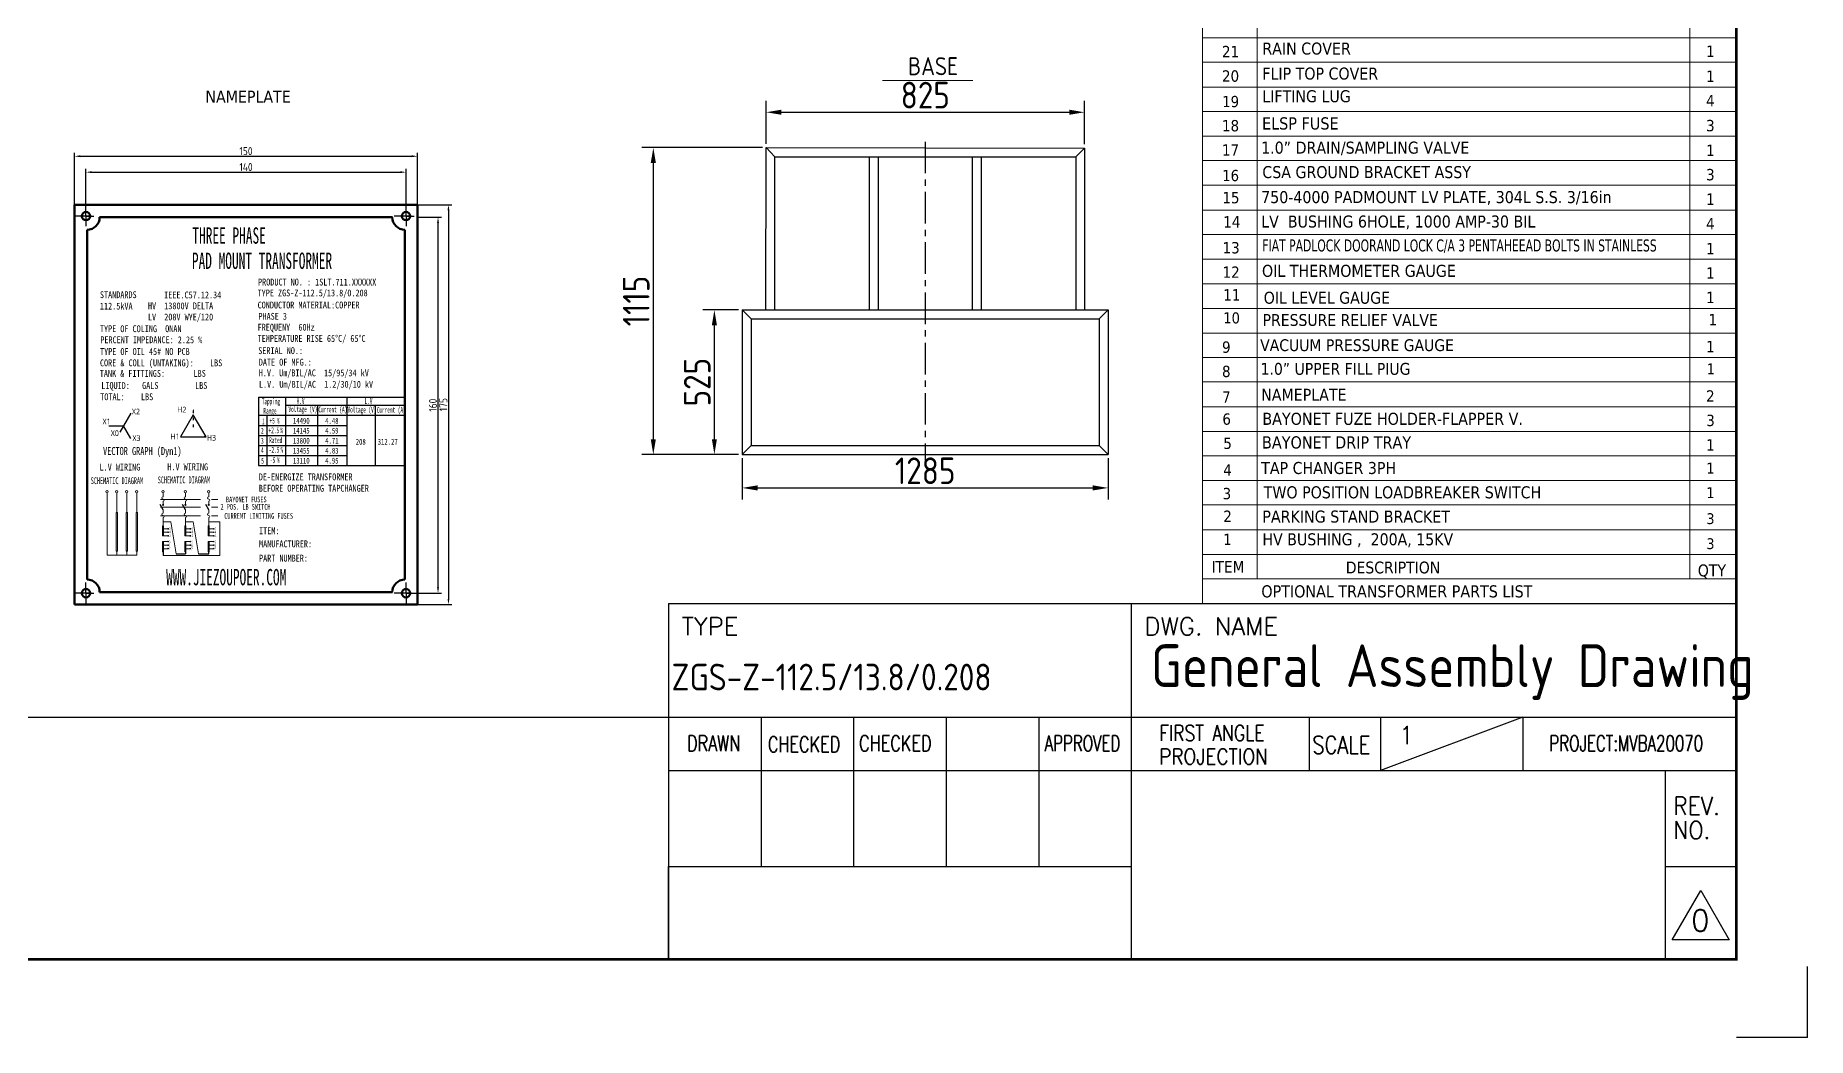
# Model space of a CAD drawing. Header units: millimetres. Extents: x 70841 to 133731, y -170061 to -164340.
# Drawn here: x 74038 to 78690, y -169890 to -167259 of the extents above; entities that cross this region are included whole.
import ezdxf
from ezdxf.enums import TextEntityAlignment as Align

# ---------------------------------------------------------------- set-up
doc = ezdxf.new("R2010")
doc.units = ezdxf.units.MM
doc.header["$LTSCALE"] = 13
for name, pattern in [('2 虚线', [5.75, 4.5, -1.25]), ('ACAD_ISO03W100', [1.18, 0.47, -0.71]), ('ACAD_ISO04W100', [30, 24, -3, 0, -3]), ('CENTER', [50.8, 31.75, -6.35, 6.35, -6.35]), ('CENTERX2', [101.6, 63.5, -12.7, 12.7, -12.7]), ('HIDDEN', [9.525, 6.35, -3.175])]:
    doc.linetypes.add(name, pattern=pattern)
doc.layers.get('0').update_dxf_attribs({"color": 1, "linetype": 'CENTER'})
for name, color, linetype in [('1', 4, 'Continuous'), ('2', 3, 'Continuous'), ('4', 2, 'HIDDEN'), ('HYJ1', 6, 'ACAD_ISO04W100'), ('HYJ3', 4, 'Continuous'), ('粗实线', 4, 'Continuous')]:
    doc.layers.add(name, color=color, linetype=linetype)
for name, color, linetype, lineweight in [('2-0.13', 3, 'Continuous', 13), ('标注、文本', 3, 'Continuous', 25), ('铁心', 3, 'Continuous', 0)]:
    doc.layers.add(name, color=color, linetype=linetype, lineweight=lineweight)
doc.layers.add('paper', color=254, linetype='Continuous', plot=False)
doc.styles.add('11', font='')
doc.styles.add('ROMANS', font='romans.shx', dxfattribs={"bigfont": 'whgtxt.shx'})
doc.styles.get("Standard").update_dxf_attribs({"font": 'gbenor.shx', "bigfont": 'gbcbig.shx'})
doc.styles.add('Tahoma$001', font='tahoma.ttf', dxfattribs={"height": 2.159784})
doc.styles.add('Tahoma_txtstyle_28.05_0_0', font='tahoma.ttf')
doc.styles.add('Tahoma_txtstyle_28.49_0_0', font='tahoma.ttf')
doc.styles.add('Tahoma_txtstyle_28.73_0_0', font='tahoma.ttf')
doc.styles.add('Tahoma_txtstyle_28.76_0_0', font='tahoma.ttf')
doc.styles.add('Tahoma_txtstyle_28.82_0_0', font='tahoma.ttf')
doc.styles.add('Tahoma_txtstyle_28.87_0_0', font='tahoma.ttf')
doc.styles.add('Tahoma_txtstyle_28.88_0_0', font='tahoma.ttf')
doc.styles.add('Tahoma_txtstyle_30.00_0_0', font='tahoma.ttf')
doc.styles.add('Tahoma_txtstyle_30.40_0_0', font='tahoma.ttf')
doc.styles.add('Tahoma_txtstyle_30.54_0_0', font='tahoma.ttf')
doc.styles.add('宋体', font='', dxfattribs={"width": 0.6})
doc.styles.get('11').set_extended_font_data('FangSong_GB2312')
doc.styles.get('宋体').set_extended_font_data('Microsoft YaHei')
doc.dimstyles.new('1$0', dxfattribs={"dimtxt": 3.5, "dimasz": 2.5, "dimexe": 1.5, "dimexo": 0, "dimgap": 0.5, "dimtad": 1, "dimtoh": 1, "dimdec": 1, "dimtxsty": 'Standard', "dimcen": 2.5, "dimclrd": 3, "dimclre": 3, "dimclrt": 3, "dimadec": 1, "dimazin": 0, "dimtfac": 1, "dimtdec": 1, "dimtmove": 0, "dimatfit": 2, "dimfxl": 1.5, "dimarcsym": 0})
doc.dimstyles.new('1-15', dxfattribs={"dimscale": 20, "dimtxt": 3.5, "dimasz": 2, "dimexe": 1.5, "dimexo": 0.5, "dimgap": 0.5, "dimtad": 1, "dimtoh": 1, "dimdec": 1, "dimdsep": 46, "dimtxsty": 'Standard', "dimcen": 2.5, "dimclrd": 3, "dimclre": 3, "dimclrt": 3, "dimadec": 0, "dimazin": 2, "dimtfac": 1, "dimtdec": 1, "dimtmove": 0, "dimatfit": 2, "dimfxl": 1, "dimarcsym": 0})

# ---------------------------------------------------------------- blocks, each defined once
blk = doc.blocks.new('*D1707')
at = {"layer": 'Defpoints', "color": 0, "transparency": 16777216}
for p in [(76791.9, -167460.6), (75956.4, -167553.5), (76791.9, -167554.6)]:
    blk.add_point(p, dxfattribs=at)
at = {"layer": '标注、文本', "color": 3, "lineweight": -2, "transparency": 16777216}
for p, q in [((75956.4, -167543.5), (75956.4, -167430.6)), ((75996.4, -167460.6), (76751.9, -167460.6)), ((76791.9, -167544.6), (76791.9, -167430.6))]:
    blk.add_line(p, q, dxfattribs=at)
at = {"layer": '标注、文本', "color": 3, "transparency": 16777216}
for points in [[(75996.4, -167453.9), (75996.4, -167467.2), (75956.4, -167460.6)], [(76751.9, -167453.9), (76751.9, -167467.2), (76791.9, -167460.6)]]:
    blk.add_solid(points, dxfattribs=at)
at = {"layer": '标注、文本', "color": 3, "transparency": 16777216, "insert": (76374.1, -167415.6), "char_height": 70, "attachment_point": 5}
blk.add_mtext('825', dxfattribs=at)
blk = doc.blocks.new('*D1708')
at = {"layer": 'Defpoints', "color": 0, "transparency": 16777216}
for p in [(75956.4, -167553.5), (75660.2, -168358.9), (75893.8, -168358.9)]:
    blk.add_point(p, dxfattribs=at)
at = {"layer": '标注、文本', "color": 3, "lineweight": -2, "transparency": 16777216}
for p, q in [((75946.4, -167553.5), (75630.2, -167553.5)), ((75660.2, -167593.5), (75660.2, -168318.9)), ((75883.8, -168358.9), (75630.2, -168358.9))]:
    blk.add_line(p, q, dxfattribs=at)
at = {"layer": '标注、文本', "color": 3, "transparency": 16777216}
for points in [[(75653.5, -167593.5), (75666.9, -167593.5), (75660.2, -167553.5)], [(75653.5, -168318.9), (75666.9, -168318.9), (75660.2, -168358.9)]]:
    blk.add_solid(points, dxfattribs=at)
at = {"layer": '标注、文本', "color": 3, "transparency": 16777216, "insert": (75615.2, -167956.2), "char_height": 70, "attachment_point": 5, "rotation": 90}
blk.add_mtext('1115', dxfattribs=at)
blk = doc.blocks.new('*D1709')
at = {"layer": 'Defpoints', "color": 0, "transparency": 16777216}
for p in [(75820.5, -167979.7), (75893.8, -167979.7), (75893.8, -168358.9)]:
    blk.add_point(p, dxfattribs=at)
at = {"layer": '标注、文本', "color": 3, "lineweight": -2, "transparency": 16777216}
for p, q in [((75883.8, -167979.7), (75790.5, -167979.7)), ((75820.5, -168318.9), (75820.5, -168019.7)), ((75883.8, -168358.9), (75790.5, -168358.9))]:
    blk.add_line(p, q, dxfattribs=at)
at = {"layer": '标注、文本', "color": 3, "transparency": 16777216}
for points in [[(75813.8, -168019.7), (75827.2, -168019.7), (75820.5, -167979.7)], [(75813.8, -168318.9), (75827.2, -168318.9), (75820.5, -168358.9)]]:
    blk.add_solid(points, dxfattribs=at)
at = {"layer": '标注、文本', "color": 3, "transparency": 16777216, "insert": (75775.5, -168169.3), "char_height": 70, "attachment_point": 5, "rotation": 90}
blk.add_mtext('525 ', dxfattribs=at)
blk = doc.blocks.new('*D1710')
at = {"layer": 'Defpoints', "color": 0, "transparency": 16777216}
for p in [(75893.8, -168358.9), (76853.8, -168358.9), (76853.8, -168446.9)]:
    blk.add_point(p, dxfattribs=at)
at = {"layer": '标注、文本', "color": 3, "lineweight": -2, "transparency": 16777216}
for p, q in [((75893.8, -168368.9), (75893.8, -168476.9)), ((76853.8, -168368.9), (76853.8, -168476.9)), ((75933.8, -168446.9), (76813.8, -168446.9))]:
    blk.add_line(p, q, dxfattribs=at)
at = {"layer": '标注、文本', "color": 3, "transparency": 16777216}
for points in [[(75933.8, -168440.2), (75933.8, -168453.6), (75893.8, -168446.9)], [(76813.8, -168440.2), (76813.8, -168453.6), (76853.8, -168446.9)]]:
    blk.add_solid(points, dxfattribs=at)
at = {"layer": '标注、文本', "color": 3, "transparency": 16777216, "insert": (76373.8, -168401.9), "char_height": 70, "attachment_point": 5}
blk.add_mtext('1285', dxfattribs=at)
blk = doc.blocks.new('*D1717')
at = {"layer": '2', "color": 3, "lineweight": -2, "transparency": 16777216}
for p, q in [((74665.89, -168583.8), (74676.53, -168583.8)), ((74675.03, -168745.81), (74675.03, -168586.3)), ((74664.19, -168748.31), (74676.53, -168748.31))]:
    blk.add_line(p, q, dxfattribs=at)
at = {"layer": '2', "color": 3, "transparency": 16777216}
for points in [[(74674.62, -168586.3), (74675.45, -168586.3), (74675.03, -168583.8)], [(74674.62, -168745.81), (74675.45, -168745.81), (74675.03, -168748.31)]]:
    blk.add_solid(points, dxfattribs=at)
at = {"layer": 'Defpoints', "color": 0, "transparency": 16777216}
for p in [(74665.89, -168583.8), (74675.03, -168583.8), (74664.19, -168748.31)]:
    blk.add_point(p, dxfattribs=at)
at = {"layer": '2', "color": 3, "transparency": 16777216, "insert": (74672.78, -168666.05), "char_height": 3.5, "attachment_point": 5, "rotation": 90}
blk.add_mtext('160', dxfattribs=at)
blk = doc.blocks.new('*D1718')
at = {"layer": '2', "color": 3, "lineweight": -2, "transparency": 16777216}
for p, q in [((74666.02, -168578.31), (74681.1, -168578.31)), ((74679.6, -168580.81), (74679.6, -168750.81)), ((74666.02, -168753.31), (74681.1, -168753.31))]:
    blk.add_line(p, q, dxfattribs=at)
at = {"layer": '2', "color": 3, "transparency": 16777216}
for points in [[(74679.18, -168580.81), (74680.01, -168580.81), (74679.6, -168578.31)], [(74679.18, -168750.81), (74680.01, -168750.81), (74679.6, -168753.31)]]:
    blk.add_solid(points, dxfattribs=at)
at = {"layer": 'Defpoints', "color": 0, "transparency": 16777216}
for p in [(74666.02, -168578.31), (74666.02, -168753.31), (74679.6, -168753.31)]:
    blk.add_point(p, dxfattribs=at)
at = {"layer": '2', "color": 3, "transparency": 16777216, "insert": (74677.35, -168665.81), "char_height": 3.5, "attachment_point": 5, "rotation": 90}
blk.add_mtext('175', dxfattribs=at)
blk = doc.blocks.new('*D1719')
at = {"layer": '2', "color": 3, "lineweight": -2, "transparency": 16777216}
for p, q in [((74521.02, -168578.67), (74521.02, -168562.57)), ((74661.02, -168578.67), (74661.02, -168562.57)), ((74523.52, -168564.07), (74658.52, -168564.07))]:
    blk.add_line(p, q, dxfattribs=at)
at = {"layer": '2', "color": 3, "transparency": 16777216}
for points in [[(74523.52, -168563.65), (74523.52, -168564.48), (74521.02, -168564.07)], [(74658.52, -168563.65), (74658.52, -168564.48), (74661.02, -168564.07)]]:
    blk.add_solid(points, dxfattribs=at)
at = {"layer": 'Defpoints', "color": 0, "transparency": 16777216}
for p in [(74661.02, -168564.07), (74521.02, -168578.67), (74661.02, -168578.67)]:
    blk.add_point(p, dxfattribs=at)
at = {"layer": '2', "color": 3, "transparency": 16777216, "insert": (74591.02, -168561.82), "char_height": 3.5, "attachment_point": 5}
blk.add_mtext('140', dxfattribs=at)
blk = doc.blocks.new('*D1720')
at = {"layer": '2', "color": 3, "lineweight": -2, "transparency": 16777216}
for p, q in [((74516.02, -168578.31), (74516.02, -168555.61)), ((74518.52, -168557.11), (74663.52, -168557.11)), ((74666.02, -168578.31), (74666.02, -168555.61))]:
    blk.add_line(p, q, dxfattribs=at)
at = {"layer": '2', "color": 3, "transparency": 16777216}
for points in [[(74518.52, -168556.69), (74518.52, -168557.52), (74516.02, -168557.11)], [(74663.52, -168556.69), (74663.52, -168557.52), (74666.02, -168557.11)]]:
    blk.add_solid(points, dxfattribs=at)
at = {"layer": 'Defpoints', "color": 0, "transparency": 16777216}
for p in [(74666.02, -168557.11), (74516.02, -168578.31), (74666.02, -168578.31)]:
    blk.add_point(p, dxfattribs=at)
at = {"layer": '2', "color": 3, "transparency": 16777216, "insert": (74591.02, -168554.86), "char_height": 3.5, "attachment_point": 5}
blk.add_mtext('150', dxfattribs=at)
blk = doc.blocks.new('23326+')
at = {"layer": '铁心'}
h = blk.add_hatch(color=256, dxfattribs=at)
h.dxf.hatch_style = 1
h.paths.add_polyline_path([(74534.17, -168712.93), (74534.8, -168712.93), (74534.8, -168729.91), (74534.17, -168729.91)])
h = blk.add_hatch(color=256, dxfattribs=at)
h.dxf.hatch_style = 1
h.paths.add_polyline_path([(74538.54, -168712.93), (74539.16, -168712.93), (74539.16, -168729.91), (74538.54, -168729.91)])
h = blk.add_hatch(color=256, dxfattribs=at)
h.dxf.hatch_style = 1
h.paths.add_polyline_path([(74542.93, -168712.93), (74543.55, -168712.93), (74543.55, -168729.91), (74542.93, -168729.91)])
h = blk.add_hatch(color=256, dxfattribs=at)
h.dxf.hatch_style = 1
h.paths.add_polyline_path([(74554.98, -168718.78), (74554.5, -168718.78), (74554.98, -168723.25)])
h.paths.add_polyline_path([(74554.5, -168718.78), (74554.98, -168723.25), (74554.5, -168723.25)])
h = blk.add_hatch(color=256, dxfattribs=at)
h.dxf.hatch_style = 1
h.paths.add_polyline_path([(74554.86, -168718.78), (74554.62, -168718.78), (74554.86, -168723.25)])
h.paths.add_polyline_path([(74554.62, -168718.78), (74554.86, -168723.25), (74554.62, -168723.25)])
h = blk.add_hatch(color=256, dxfattribs=at)
h.dxf.hatch_style = 1
h.paths.add_polyline_path([(74564.74, -168718.78), (74564.26, -168718.78), (74564.74, -168723.25)])
h.paths.add_polyline_path([(74564.26, -168718.78), (74564.74, -168723.25), (74564.26, -168723.25)])
h = blk.add_hatch(color=256, dxfattribs=at)
h.dxf.hatch_style = 1
h.paths.add_polyline_path([(74564.62, -168718.78), (74564.38, -168718.78), (74564.62, -168723.25)])
h.paths.add_polyline_path([(74564.38, -168718.78), (74564.62, -168723.25), (74564.38, -168723.25)])
h = blk.add_hatch(color=256, dxfattribs=at)
h.dxf.hatch_style = 1
h.paths.add_polyline_path([(74574.94, -168718.78), (74574.46, -168718.78), (74574.94, -168723.25)])
h.paths.add_polyline_path([(74574.46, -168718.78), (74574.94, -168723.25), (74574.46, -168723.25)])
h = blk.add_hatch(color=256, dxfattribs=at)
h.dxf.hatch_style = 1
h.paths.add_polyline_path([(74574.82, -168718.78), (74574.58, -168718.78), (74574.82, -168723.25)])
h.paths.add_polyline_path([(74574.58, -168718.78), (74574.82, -168723.25), (74574.58, -168723.25)])
h = blk.add_hatch(color=256, dxfattribs=at)
h.dxf.hatch_style = 1
h.paths.add_polyline_path([(74554.98, -168725.74), (74554.5, -168725.74), (74554.98, -168730.2)])
h.paths.add_polyline_path([(74554.5, -168725.74), (74554.98, -168730.2), (74554.5, -168730.2)])
h = blk.add_hatch(color=256, dxfattribs=at)
h.dxf.hatch_style = 1
h.paths.add_polyline_path([(74554.86, -168725.74), (74554.62, -168725.74), (74554.86, -168730.2)])
h.paths.add_polyline_path([(74554.62, -168725.74), (74554.86, -168730.2), (74554.62, -168730.2)])
h = blk.add_hatch(color=256, dxfattribs=at)
h.dxf.hatch_style = 1
h.paths.add_polyline_path([(74564.74, -168725.74), (74564.26, -168725.74), (74564.74, -168730.2)])
h.paths.add_polyline_path([(74564.26, -168725.74), (74564.74, -168730.2), (74564.26, -168730.2)])
h = blk.add_hatch(color=256, dxfattribs=at)
h.dxf.hatch_style = 1
h.paths.add_polyline_path([(74564.62, -168725.74), (74564.38, -168725.74), (74564.62, -168730.2)])
h.paths.add_polyline_path([(74564.38, -168725.74), (74564.62, -168730.2), (74564.38, -168730.2)])
h = blk.add_hatch(color=256, dxfattribs=at)
h.dxf.hatch_style = 1
h.paths.add_polyline_path([(74574.94, -168725.74), (74574.46, -168725.74), (74574.94, -168730.2)])
h.paths.add_polyline_path([(74574.46, -168725.74), (74574.94, -168730.2), (74574.46, -168730.2)])
h = blk.add_hatch(color=256, dxfattribs=at)
h.dxf.hatch_style = 1
h.paths.add_polyline_path([(74574.82, -168725.74), (74574.58, -168725.74), (74574.82, -168730.2)])
h.paths.add_polyline_path([(74574.58, -168725.74), (74574.82, -168730.2), (74574.58, -168730.2)])
at = {"layer": '2'}
for points in [[(74540.57, -168669.49), (74535.76, -168677.83)], [(74530.94, -168675.05), (74537.36, -168675.05)], [(74540.57, -168680.61), (74537.36, -168675.05)]]:
    blk.add_lwpolyline(points, dxfattribs=at)
for points in [[(74540.57, -168669.49, 0, 0.385, 0), (74540.19, -168670.15, 0.385, 0.385, 0)], [(74567.97, -168667.54, 0, 0.385, 0), (74567.97, -168668.31, 0.385, 0.385, 0)], [(74567.97, -168670.27, 0, 0.385, 0), (74568.36, -168670.94, 0.385, 0.385, 0)], [(74530.94, -168675.05, 0, 0.385, 0), (74531.71, -168675.05, 0.385, 0.385, 0)], [(74562.41, -168679.9, 0, 0.385, 0), (74562.79, -168679.23, 0.385, 0.385, 0)], [(74540.57, -168680.61, 0, 0.385, 0), (74540.19, -168679.94, 0.385, 0.385, 0)]]:
    blk.add_lwpolyline(points, format="xyseb", dxfattribs=at)
blk.add_lwpolyline([(74567.97, -168670.27), (74562.41, -168679.9), (74573.53, -168679.9)], close=True, dxfattribs=at)
at = {"layer": '2', "linetype": 'ACAD_ISO03W100', "ltscale": 0.2}
blk.add_lwpolyline([(74567.97, -168668.31), (74567.97, -168676.69)], dxfattribs=at)
at = {"layer": '2', "linetype": 'Continuous'}
blk.add_lwpolyline([(74573.53, -168679.9), (74572.76, -168679.9)], dxfattribs=at)
at = {"layer": '2-0.13'}
for p, q in [((74636.83, -168666.01), (74649.45, -168666.01)), ((74530.22, -168704.43), (74530.22, -168731.61)), ((74530.22, -168731.61), (74543.24, -168731.61))]:
    blk.add_line(p, q, dxfattribs=at)
for centre, radius in [((74530.22, -168703.93), 0.499), ((74534.49, -168703.93), 0.499), ((74538.85, -168703.93), 0.499), ((74543.24, -168703.93), 0.499), ((74554.74, -168703.93), 0.499), ((74554.74, -168709.66), 0.249), ((74564.5, -168703.93), 0.499), ((74564.5, -168709.66), 0.249), ((74574.7, -168703.93), 0.499), ((74574.7, -168709.66), 0.249)]:
    blk.add_circle(centre, radius, dxfattribs=at)
for centre, start, end in [((74554.74, -168706.62), 90, 270), ((74554.74, -168707.61), 270, 90), ((74564.5, -168706.62), 90, 270), ((74564.5, -168707.61), 270, 90), ((74574.7, -168706.62), 90, 270), ((74574.7, -168707.61), 270, 90), ((74554.74, -168713.75), 90, 270), ((74554.74, -168714.75), 270, 90), ((74564.5, -168713.75), 90, 270), ((74564.5, -168714.75), 270, 90), ((74574.7, -168713.75), 90, 270), ((74574.7, -168714.75), 270, 90)]:
    blk.add_arc(centre, 0.499, start, end, dxfattribs=at)
at = {"layer": 'HYJ1', "color": 1, "linetype": 'CENTERX2'}
for p, q in [((74521.02, -168583.31), (74515.78, -168583.31)), ((74521.02, -168583.31), (74521.02, -168578.67)), ((74522.85, -168583.31), (74521.02, -168583.31)), ((74521.02, -168583.31), (74524.52, -168583.31)), ((74521.02, -168583.31), (74521.02, -168587.71)), ((74521.02, -168583.31), (74521.02, -168585.14)), ((74661.02, -168583.31), (74655.78, -168583.31)), ((74661.02, -168583.31), (74661.02, -168578.67)), ((74662.85, -168583.31), (74661.02, -168583.31)), ((74661.02, -168583.31), (74664.52, -168583.31)), ((74661.02, -168583.31), (74661.02, -168587.71)), ((74661.02, -168583.31), (74661.02, -168585.14)), ((74521.02, -168748.31), (74515.78, -168748.31)), ((74521.02, -168748.31), (74521.02, -168743.67)), ((74522.85, -168748.31), (74521.02, -168748.31)), ((74521.02, -168748.31), (74524.52, -168748.31)), ((74521.02, -168748.31), (74521.02, -168752.71)), ((74521.02, -168748.31), (74521.02, -168750.14)), ((74661.02, -168748.31), (74655.78, -168748.31)), ((74661.02, -168748.31), (74661.02, -168743.67)), ((74662.85, -168748.31), (74661.02, -168748.31)), ((74661.02, -168748.31), (74664.52, -168748.31)), ((74661.02, -168748.31), (74661.02, -168752.71)), ((74661.02, -168748.31), (74661.02, -168750.14))]:
    blk.add_line(p, q, dxfattribs=at)
at = {"layer": 'HYJ3', "linetype": 'ByBlock', "lineweight": 50}
for p, q in [((74666.02, -168578.31), (74516.02, -168578.31)), ((74516.02, -168578.31), (74516.02, -168753.31)), ((74666.02, -168753.31), (74666.02, -168578.31)), ((74655.05, -168583.8), (74527, -168583.8)), ((74521.51, -168589.29), (74521.51, -168742.34)), ((74660.53, -168742.34), (74660.53, -168589.29)), ((74527, -168747.83), (74655.05, -168747.83)), ((74666.02, -168753.31), (74516.02, -168753.31))]:
    blk.add_line(p, q, dxfattribs=at)
for centre in [(74521.02, -168583.31), (74661.02, -168583.31), (74521.02, -168748.31), (74661.02, -168748.31)]:
    blk.add_circle(centre, 1.83, dxfattribs=at)
for centre, start, end in [((74521.51, -168583.8), 270, 0), ((74660.53, -168583.8), 180, 270), ((74521.51, -168747.83), 0, 90), ((74660.53, -168747.83), 90, 180)]:
    blk.add_arc(centre, 5.49, start, end, dxfattribs=at)
at = {"layer": '标注、文本', "color": 0}
for p, q in [((74596.45, -168662.49), (74596.45, -168692.39)), ((74596.45, -168662.49), (74596.45, -168692.39)), ((74596.45, -168662.49), (74660.53, -168662.49)), ((74608.24, -168662.49), (74608.24, -168692.39)), ((74635.12, -168662.49), (74635.12, -168692.39)), ((74660.53, -168662.49), (74660.53, -168696.77)), ((74596.45, -168670.48), (74660.53, -168670.48)), ((74600.07, -168670.48), (74600.07, -168692.39)), ((74608.24, -168666.01), (74631.85, -168666.01)), ((74622.29, -168666.01), (74622.29, -168692.39)), ((74626.24, -168666.01), (74660.53, -168666.01)), ((74647.6, -168666.01), (74647.6, -168692.39)), ((74596.45, -168674.86), (74635.12, -168674.86)), ((74596.45, -168679.24), (74635.12, -168679.24)), ((74596.45, -168683.62), (74635.12, -168683.62)), ((74596.45, -168688), (74635.12, -168688)), ((74596.45, -168692.39), (74660.53, -168692.39))]:
    blk.add_line(p, q, dxfattribs=at)
at = {"layer": '标注、文本'}
for p, q in [((74554.74, -168711.83), (74553.49, -168709.56)), ((74564.5, -168711.83), (74563.24, -168709.56)), ((74574.7, -168711.83), (74573.44, -168709.56)), ((74554.74, -168730.2), (74554.74, -168731.75)), ((74560.5, -168731.07), (74564.5, -168731.07)), ((74564.5, -168730.22), (74564.5, -168731.07)), ((74570.26, -168731.07), (74574.7, -168731.07)), ((74574.7, -168731.07), (74574.7, -168730.2))]:
    blk.add_line(p, q, dxfattribs=at)
at = {"layer": '标注、文本', "color": 2, "linetype": '2 虚线', "lineweight": 9, "ltscale": 0.3}
for p, q in [((74553.55, -168707.37), (74578.68, -168707.37)), ((74553.55, -168710.67), (74578.68, -168710.67)), ((74553.55, -168714.41), (74578.68, -168714.41))]:
    blk.add_line(p, q, dxfattribs=at)
at = {"layer": '铁心'}
for p, q in [((74534.49, -168704.43), (74534.49, -168712.93)), ((74538.85, -168704.43), (74538.85, -168712.93)), ((74543.24, -168704.43), (74543.24, -168712.93)), ((74558.08, -168717.08), (74554.74, -168717.08)), ((74560.5, -168731.07), (74558.08, -168717.08)), ((74567.84, -168717.08), (74564.49, -168717.08)), ((74570.26, -168731.07), (74567.84, -168717.08)), ((74574.7, -168717.08), (74579.5, -168717.08)), ((74579.5, -168717.08), (74579.5, -168731.75)), ((74534.49, -168731.61), (74534.49, -168729.91)), ((74538.85, -168731.61), (74538.85, -168729.91)), ((74543.24, -168731.61), (74543.24, -168729.91)), ((74564.5, -168731.07), (74560.5, -168731.07)), ((74574.7, -168731.07), (74570.26, -168731.07))]:
    blk.add_line(p, q, dxfattribs=at)
for points in [[(74554.74, -168706.12), (74554.74, -168704.43)], [(74554.74, -168709.41), (74554.74, -168708.11)], [(74564.5, -168706.12), (74564.5, -168704.43)], [(74564.5, -168709.41), (74564.5, -168708.11)], [(74574.7, -168706.12), (74574.7, -168704.43)], [(74574.7, -168709.41), (74574.7, -168708.11)], [(74554.74, -168713.26), (74554.74, -168711.83)], [(74554.74, -168718.78), (74554.74, -168715.25)], [(74564.5, -168713.26), (74564.5, -168711.83)], [(74564.5, -168718.78), (74564.5, -168715.25)], [(74574.7, -168713.26), (74574.7, -168711.83)], [(74574.7, -168718.78), (74574.7, -168715.25)], [(74554.98, -168718.78), (74554.5, -168718.78), (74554.98, -168723.25), (74554.98, -168718.78)], [(74554.86, -168718.78), (74554.62, -168718.78), (74554.86, -168723.25), (74554.86, -168718.78)], [(74554.74, -168718.78), (74554.74, -168723.25)], [(74554.74, -168720.14), (74556.78, -168720.14)], [(74554.74, -168721.68), (74556.78, -168721.68)], [(74554.74, -168723.25), (74556.78, -168723.25)], [(74564.74, -168718.78), (74564.26, -168718.78), (74564.74, -168723.25), (74564.74, -168718.78)], [(74564.62, -168718.78), (74564.38, -168718.78), (74564.62, -168723.25), (74564.62, -168718.78)], [(74564.5, -168718.78), (74564.5, -168723.25)], [(74564.5, -168720.14), (74566.54, -168720.14)], [(74564.5, -168721.68), (74566.54, -168721.68)], [(74564.5, -168723.25), (74566.54, -168723.25)], [(74574.94, -168718.78), (74574.46, -168718.78), (74574.94, -168723.25), (74574.94, -168718.78)], [(74574.82, -168718.78), (74574.58, -168718.78), (74574.82, -168723.25), (74574.82, -168718.78)], [(74574.7, -168718.78), (74574.7, -168723.25)], [(74574.7, -168720.14), (74576.77, -168720.14)], [(74574.7, -168721.68), (74576.77, -168721.68)], [(74574.7, -168723.25), (74576.77, -168723.25)], [(74554.98, -168725.74), (74554.5, -168725.74), (74554.98, -168730.2), (74554.98, -168725.74)], [(74554.86, -168725.74), (74554.62, -168725.74), (74554.86, -168730.2), (74554.86, -168725.74)], [(74554.74, -168730.2), (74554.74, -168725.74)], [(74554.74, -168725.74), (74556.78, -168725.74)], [(74554.74, -168727.31), (74556.78, -168727.31)], [(74554.74, -168728.85), (74556.78, -168728.85)], [(74579.5, -168731.75), (74579.5, -168731.75), (74554.74, -168731.75)], [(74564.74, -168725.74), (74564.26, -168725.74), (74564.74, -168730.2), (74564.74, -168725.74)], [(74564.62, -168725.74), (74564.38, -168725.74), (74564.62, -168730.2), (74564.62, -168725.74)], [(74564.5, -168730.2), (74564.5, -168725.74)], [(74564.5, -168725.74), (74566.54, -168725.74)], [(74564.5, -168727.31), (74566.54, -168727.31)], [(74564.5, -168728.85), (74566.54, -168728.85)], [(74574.94, -168725.74), (74574.46, -168725.74), (74574.94, -168730.2), (74574.94, -168725.74)], [(74574.82, -168725.74), (74574.58, -168725.74), (74574.82, -168730.2), (74574.82, -168725.74)], [(74574.7, -168730.2), (74574.7, -168725.74)], [(74574.7, -168725.74), (74576.77, -168725.74)], [(74574.7, -168727.31), (74576.77, -168727.31)], [(74574.7, -168728.85), (74576.77, -168728.85)]]:
    blk.add_lwpolyline(points, dxfattribs=at)
for points in [[(74534.8, -168729.91), (74534.17, -168729.91), (74534.17, -168712.93), (74534.8, -168712.93)], [(74539.16, -168729.91), (74538.54, -168729.91), (74538.54, -168712.93), (74539.16, -168712.93)], [(74543.55, -168729.91), (74542.93, -168729.91), (74542.93, -168712.93), (74543.55, -168712.93)], [(74554.5, -168718.78), (74554.98, -168723.25), (74554.5, -168723.25), (74554.5, -168718.78)], [(74554.62, -168718.78), (74554.86, -168723.25), (74554.62, -168723.25), (74554.62, -168718.78)], [(74564.26, -168718.78), (74564.74, -168723.25), (74564.26, -168723.25), (74564.26, -168718.78)], [(74564.38, -168718.78), (74564.62, -168723.25), (74564.38, -168723.25), (74564.38, -168718.78)], [(74574.46, -168718.78), (74574.94, -168723.25), (74574.46, -168723.25), (74574.46, -168718.78)], [(74574.58, -168718.78), (74574.82, -168723.25), (74574.58, -168723.25), (74574.58, -168718.78)], [(74554.5, -168725.74), (74554.98, -168730.2), (74554.5, -168730.2), (74554.5, -168725.74)], [(74554.62, -168725.74), (74554.86, -168730.2), (74554.62, -168730.2), (74554.62, -168725.74)], [(74564.26, -168725.74), (74564.74, -168730.2), (74564.26, -168730.2), (74564.26, -168725.74)], [(74564.38, -168725.74), (74564.62, -168730.2), (74564.38, -168730.2), (74564.38, -168725.74)], [(74574.46, -168725.74), (74574.94, -168730.2), (74574.46, -168730.2), (74574.46, -168725.74)], [(74574.58, -168725.74), (74574.82, -168730.2), (74574.58, -168730.2), (74574.58, -168725.74)]]:
    blk.add_lwpolyline(points, close=True, dxfattribs=at)
for centre in [(74556.94, -168720.15), (74556.94, -168721.65), (74556.94, -168723.21), (74556.94, -168725.75), (74566.67, -168720.15), (74566.67, -168721.65), (74566.67, -168723.21), (74566.67, -168725.75), (74576.9, -168720.15), (74576.9, -168721.65), (74576.9, -168723.21), (74576.9, -168725.75), (74556.94, -168727.32), (74556.94, -168728.82), (74566.67, -168727.32), (74566.67, -168728.82), (74576.9, -168727.32), (74576.9, -168728.82)]:
    blk.add_circle(centre, 0.154, dxfattribs=at)
at = {"layer": '2', "style": '宋体', "width": 0.76}
for s, p in [('X2', (74541.09, -168670.1)), ('H2', (74560.91, -168669.24)), ('X1', (74528.26, -168674.46)), ('X0', (74531.85, -168679.55)), ('X3', (74541.34, -168681.7)), ('H1', (74557.98, -168680.99)), ('H3', (74573.9, -168681.55))]:
    blk.add_text(s, height=2.5, dxfattribs=at).set_placement(p)
at = {"layer": '2-0.13', "style": '11'}
for s, height, width, p in [('STANDARDS', 3, 0.76, (74527.12, -168619.21)), ('IEEE.C57.12.34', 3, 0.76, (74555.22, -168619.3)), ('TYPE ZGS-Z-112.5/13.8/0.208', 3, 0.76, (74596.11, -168618.42)), ('PRODUCT NO. : 1SLT.711.XXXXXX', 3, 0.76, (74596.29, -168613.67)), ('112.5kVA', 3, 0.76, (74527.13, -168624.17)), ('HV  13800V DELTA', 3, 0.76, (74548.12, -168624.06)), ('CONDUCTOR MATERIAL:COPPER', 3, 0.76, (74596.11, -168623.71)), ('TYPE OF COLING  ONAN', 3, 0.76, (74527.12, -168634.08)), ('LV  208V WYE/120', 3, 0.76, (74548.12, -168628.94)), ('FREQUENY  60Hz', 3, 0.76, (74596.11, -168633.42)), ('PHASE 3', 3, 0.76, (74596.46, -168628.64)), ('PERCENT IMPEDANCE: 2.25 %%%', 3, 0.76, (74527.29, -168638.92)), ('TEMPERATURE RISE 65°C/ 65°C', 3, 0.76, (74596.11, -168638.33)), ('TYPE OF OIL 45# NO PCB', 3, 0.76, (74527.16, -168644.06)), ('CORE & COLL (UNTAKING):    LBS', 3, 0.76, (74527.13, -168649.02)), ('SERIAL NO.:', 3, 0.76, (74596.36, -168643.68)), ('DATE OF MFG.:', 3, 0.76, (74596.62, -168648.72)), ('TANK & FITTINGS:       LBS', 3, 0.76, (74527.06, -168653.64)), ('LIQUID:   GALS         LBS', 3, 0.76, (74527.73, -168658.92)), ('H.V. Um/BIL/AC  15/95/34 kV', 3, 0.76, (74596.61, -168653.41)), ('L.V. Um/BIL/AC  1.2/30/10 kV', 3, 0.76, (74596.68, -168658.39)), ('TOTAL:    LBS', 3, 0.76, (74527.25, -168663.86)), ('Tapping ', 2.556, 0.55, (74597.92, -168665.63)), ('H.V', 2.556, 0.55, (74613.19, -168665.51)), ('L.V', 2.556, 0.55, (74642.91, -168665.51)), ('Range', 2.556, 0.55, (74598.64, -168669.8)), ('Voltage (V)', 2.5558, 0.55, (74609.59, -168669.03)), ('Current (A)', 2.5558, 0.55, (74622.69, -168669.18)), ('Voltage (V)', 2.5558, 0.55, (74635.43, -168669.26)), ('Current (A)', 2.5558, 0.55, (74648.26, -168669.38)), ('2   ', 2.556, 0.55, (74597.61, -168678.46)), ('1      ', 2.556, 0.55, (74598.03, -168674.37)), ('+2.5', 2.556, 0.55, (74600.92, -168678.29)), ('+5', 2.556, 0.55, (74601.33, -168674.08)), ('%', 2.56, 0.55, (74604.6, -168674.08)), ('%', 2.56, 0.55, (74606.02, -168678.29)), ('14490', 2.556, 0.7, (74611.56, -168674.16)), ('14145', 2.556, 0.7, (74611.56, -168678.46)), ('4.48', 2.556, 0.7, (74625.66, -168674.16)), ('4.59', 2.556, 0.7, (74625.66, -168678.46)), ('VECTOR GRAPH (Dyn1)', 3.5, 0.76, (74528.48, -168687.85)), ('3', 2.56, 0.55, (74597.6, -168682.9)), ('4', 2.56, 0.55, (74597.61, -168687.02)), ('-2.5', 2.556, 0.55, (74601.03, -168686.82)), ('Rated', 2.556, 0.55, (74601.16, -168682.61)), ('%', 2.56, 0.55, (74606.17, -168686.82)), ('13800', 2.556, 0.7, (74611.56, -168682.86)), ('13455', 2.556, 0.7, (74611.56, -168687.24)), ('4.71', 2.556, 0.7, (74625.66, -168682.86)), ('4.83', 2.556, 0.7, (74625.66, -168687.24)), ('208', 2.556, 0.7, (74639.03, -168683.33)), ('312.27', 2.556, 0.7, (74648.64, -168683.33)), ('L.V WIRING ', 3, 0.76, (74526.94, -168694.64)), ('H.V WIRING ', 3, 0.76, (74556.6, -168694.51)), ('5', 2.56, 0.55, (74597.71, -168691.66)), ('-5', 2.556, 0.55, (74601.54, -168691.39)), ('%', 2.56, 0.55, (74604.6, -168691.39)), ('13110', 2.556, 0.7, (74611.56, -168691.59)), ('4.95', 2.556, 0.7, (74625.66, -168691.59)), ('SCHEMATIC DIAGRAM ', 3, 0.55, (74523.11, -168700.58)), ('SCHEMATIC DIAGRAM ', 3, 0.55, (74552.41, -168700.22)), ('DE-ENERGIZE TRANSFORMER', 3, 0.76, (74596.62, -168698.91)), ('BEFORE OPERATING TAPCHANGER', 3, 0.76, (74596.62, -168703.89)), ('2 POS. LB SWITCH', 2.5, 0.67, (74579.87, -168711.76)), ('MANUFACTURER:', 3, 0.76, (74596.73, -168728.23)), ('ITEM:', 3, 0.76, (74596.73, -168722.49)), ('PART NUMBER:', 3, 0.76, (74596.73, -168734.48))]:
    blk.add_text(s, height=height, dxfattribs=dict(at, width=width)).set_placement(p)
at = {"layer": '2-0.13', "style": '11', "width": 0.67}
for s, p in [('BAYONET FUSES', (74600.04, -168708.53)), ('CURRENT LIMITING FUSES', (74611.59, -168715.77))]:
    blk.add_text(s, height=2.5, dxfattribs=at).set_placement(p, align=Align.RIGHT)
at = {"layer": '4', "color": 4, "style": '11', "width": 0.6}
for s, p in [('THREE PHASE ', (74567.57, -168595.38)), (' PAD MOUNT TRANSFORMER', (74564.44, -168606.42)), ('WWW.JIEZOUPOER.COM', (74556.08, -168744.86))]:
    blk.add_text(s, height=7.1563, dxfattribs=at).set_placement(p)
at = {"layer": '铁心', "style": '11', "width": 0.55}
for s, p in [('3', (74557.39, -168726.53)), ('4', (74557.46, -168722.13)), ('6', (74557.51, -168720.55)), ('2', (74557.52, -168723.62)), ('3', (74567.12, -168726.53)), ('4', (74567.19, -168722.13)), ('6', (74567.24, -168720.55)), ('2', (74567.26, -168723.62)), ('3', (74577.35, -168726.53)), ('4', (74577.42, -168722.13)), ('6', (74577.47, -168720.55)), ('2', (74577.48, -168723.62)), ('5', (74557.34, -168728.12)), ('7', (74557.36, -168729.59)), ('5', (74567.07, -168728.12)), ('7', (74567.1, -168729.59)), ('5', (74577.3, -168728.12)), ('7', (74577.32, -168729.59))]:
    blk.add_text(s, height=1.25, dxfattribs=at).set_placement(p)
at = {"layer": '2'}
for base, p1, p2, picture, middle in [((74666.02, -168557.11), (74516.02, -168578.31), (74666.02, -168578.31), '*D1720', (74591.02, -168554.86)), ((74661.02, -168564.07), (74521.02, -168578.67), (74661.02, -168578.67), '*D1719', (74591.02, -168561.82))]:
    dim = blk.add_linear_dim(base=base, p1=p1, p2=p2, dimstyle='1$0', dxfattribs=at)
    dim.commit()
    dim.dimension.update_dxf_attribs({"geometry": picture, "text_midpoint": middle})
for base, p1, p2, text, picture, middle in [((74679.6, -168753.31), (74666.02, -168578.31), (74666.02, -168753.31), '175', '*D1718', (74677.35, -168665.81)), ((74675.03, -168583.8), (74664.19, -168748.31), (74665.89, -168583.8), '160', '*D1717', (74672.78, -168666.05))]:
    dim = blk.add_linear_dim(base=base, p1=p1, p2=p2, angle=90, text=text, dimstyle='1$0', dxfattribs=at)
    dim.commit()
    dim.dimension.update_dxf_attribs({"geometry": picture, "text_midpoint": middle})

msp = doc.modelspace()

# ---------------------------------------------------------------- linework, layer by layer
at = {"layer": '1', "color": 1, "linetype": 'CENTERX2', "lineweight": -3, "ltscale": 0.1}
msp.add_line((76373.842, -167537.828), (76373.842, -168381.528), dxfattribs=at)
at = {"layer": '1', "const_width": 6.541}
msp.add_lwpolyline([(71327.154, -169684.498), (78503.154, -169684.498), (78503.154, -164526.748), (71327.154, -164526.748), (71327.154, -169684.498)], dxfattribs=at)
at = {"layer": '2'}
for p, q in [((75700.029, -168750.123), (78503.154, -168750.123)), ((75700.029, -168750.123), (75700.029, -169684.498)), ((76914.717, -168750.123), (76914.717, -169684.498)), ((71327.154, -169049.123), (78503.154, -169049.123)), ((75942.967, -169049.123), (75942.967, -169440.957)), ((76185.904, -169049.123), (76185.904, -169440.957)), ((76428.842, -169049.123), (76428.842, -169440.957)), ((76671.779, -169049.123), (76671.779, -169440.957)), ((77381.904, -169049.123), (77381.904, -169189.279)), ((77942.529, -169049.123), (77568.779, -169189.279)), ((77568.779, -169049.123), (77568.779, -169189.279)), ((77942.529, -169049.123), (77942.529, -169189.279)), ((75700.029, -169189.279), (76914.717, -169189.279)), ((76914.717, -169189.279), (78503.154, -169189.279)), ((78316.279, -169189.279), (78316.279, -169684.498)), ((75700.029, -169440.957), (76914.717, -169440.957)), ((75700.029, -169683.894), (75700.029, -169440.957)), ((78316.279, -169440.957), (78503.154, -169440.957)), ((78334.967, -169633.083), (78409.717, -169503.612)), ((78409.717, -169503.612), (78484.467, -169633.083)), ((78484.467, -169633.083), (78334.967, -169633.083))]:
    msp.add_line(p, q, dxfattribs=at)
at = {"layer": 'paper'}
for q in [(78690.029, -169703.185), (78503.154, -169890.06)]:
    msp.add_line((78690.029, -169890.06), q, dxfattribs=at)
at = {"layer": '标注、文本', "color": 4, "lineweight": 30}
for p, q in [((75955.762, -167979.729), (75956.352, -167553.467)), ((75956.352, -167553.467), (76791.917, -167554.622)), ((75956.352, -167553.467), (75978.798, -167577.496)), ((76768.877, -167577.496), (76791.917, -167554.622)), ((76791.917, -167554.622), (76791.917, -167979.399)), ((75978.798, -167979.278), (75978.798, -167577.496)), ((75978.798, -167577.496), (76768.877, -167577.496)), ((76227.064, -167577.496), (76227.064, -167979.399)), ((76250.104, -167577.496), (76250.104, -167979.399)), ((76497.581, -167577.496), (76497.581, -167979.399)), ((76520.621, -167577.496), (76520.621, -167979.399)), ((76768.877, -167577.496), (76768.877, -167979.399)), ((75893.838, -167979.729), (76853.838, -167979.729)), ((75916.878, -168002.741), (75893.838, -167979.729)), ((75916.878, -168002.769), (75916.878, -168335.889)), ((75916.878, -168002.769), (76830.798, -168002.769)), ((76830.798, -168002.769), (76853.838, -167979.729)), ((75893.847, -168358.929), (75916.878, -168335.889)), ((76830.798, -168335.889), (76853.838, -168358.929))]:
    msp.add_line(p, q, dxfattribs=at)
at = {"layer": '粗实线', "lineweight": 30}
for p, q in [((75893.838, -167979.729), (75893.838, -168358.929)), ((76830.798, -168002.769), (76830.798, -168335.889)), ((76853.838, -167979.729), (76853.838, -168358.929)), ((75916.878, -168335.889), (76830.798, -168335.889)), ((75893.847, -168358.929), (76853.838, -168358.929))]:
    msp.add_line(p, q, dxfattribs=at)
at = {"layer": '铁心'}
msp.add_line((76499.32, -167376.902), (76261.822, -167376.902), dxfattribs=at)
for points in [[(77101.592, -167004.528), (77101.592, -168750.123)], [(77245.076, -167004.528), (77245.076, -168685.728)], [(78381.313, -167004.528), (78381.313, -168685.728)], [(78503.154, -167264.778), (77101.592, -167264.778), (77101.592, -167264.778)], [(78503.154, -167328.905), (77101.592, -167328.905), (77101.592, -167328.905)], [(78503.154, -167394.635), (77101.592, -167394.635), (77101.592, -167394.635)], [(78503.154, -167458.762), (77101.592, -167458.762), (77101.592, -167458.762)], [(78503.154, -167523.157), (77101.592, -167523.157), (77101.592, -167523.157)], [(78503.154, -167587.551), (77101.592, -167587.551), (77101.592, -167587.551)], [(78503.154, -167651.678), (77101.592, -167651.678), (77101.592, -167651.678)], [(78503.154, -167717.408), (77101.592, -167717.408), (77101.592, -167717.408)], [(78503.154, -167781.803), (77101.592, -167781.803), (77101.592, -167781.803)], [(78503.154, -167845.93), (77101.592, -167845.93), (77101.592, -167845.93)], [(78503.154, -167911.393), (77101.592, -167911.393)], [(78503.154, -167975.787), (77101.592, -167975.787)], [(78503.154, -168040.182), (77101.592, -168040.182)], [(78503.154, -168104.309), (77101.592, -168104.309)], [(78503.154, -168168.703), (77101.592, -168168.703), (77101.592, -168168.703)], [(78503.154, -168234.434), (77101.592, -168234.434), (77101.592, -168234.434)], [(78503.154, -168298.561), (77101.592, -168298.561), (77101.592, -168298.561)], [(78503.154, -168362.955), (77101.592, -168362.955), (77101.592, -168362.955)], [(78503.154, -168427.349), (77101.592, -168427.349), (77101.592, -168427.349)], [(78503.154, -168491.477), (77101.592, -168491.477), (77101.592, -168491.477)], [(78503.154, -168557.207), (77101.592, -168557.207), (77101.592, -168557.207)], [(78503.154, -168621.601), (77101.592, -168621.601), (77101.592, -168621.601)], [(77245.076, -168621.334), (77245.076, -168685.728), (77245.076, -168685.728)], [(78381.313, -168621.334), (78381.313, -168685.728), (78381.313, -168685.728)], [(78503.154, -168685.728), (77101.592, -168685.728), (77101.592, -168685.728)]]:
    msp.add_lwpolyline(points, dxfattribs=at)

# ---------------------------------------------------------------- block references
at = {"layer": '标注、文本', "xscale": 6, "yscale": 6, "zscale": 6}
msp.add_blockref('23326+', (-372955.111, 843766.574), dxfattribs=at)

# ---------------------------------------------------------------- texts
at = {"color": 4, "true_color": 0x00ffff}
msp.add_text('ZGS-Z-112.5/13.8/0.208', height=70, dxfattribs=at).set_placement((75708.015, -168978.469))
at = {"layer": '1', "color": 4}
msp.add_text('General Assembly Drawing', height=112.125, dxfattribs=at).set_placement((76966.47, -168969.638))
at = {"layer": '2', "style": 'ROMANS'}
for s, height, p in [('TYPE', 46.7188, (75735.004, -168833.673)), ('DWG. NAME', 46.7188, (76949.691, -168833.673)), ('1', 46.719, (77617.326, -169119.43))]:
    msp.add_text(s, height=height, dxfattribs=at).set_placement(p)
for s, height, width, p in [('FIRST ANGLE', 41.1125, 0.8, (76988.476, -169111.148)), ('DRAWN', 41.1125, 0.75, (75748.72, -169137.92)), ('CHECKED', 41.1125, 0.75, (75960.838, -169140.525)), ('CHECKED', 41.1125, 0.75, (76200.459, -169137.92)), ('APPROVED', 41.1125, 0.7, (76687.555, -169137.92)), ('PROJECTION', 41.1125, 0.86, (76988.476, -169172.763)), ('SCALE', 46.7188, 0.8, (77390.164, -169145.024)), ('REV.', 46.7188, 0.9, (78337.527, -169304.911)), ('NO.', 46.7188, 0.9, (78337.527, -169368.622))]:
    msp.add_text(s, height=height, dxfattribs=dict(at, width=width)).set_placement(p)
at = {"layer": '2', "color": 3, "true_color": 0x00ff00, "style": 'ROMANS', "width": 0.7}
msp.add_text('PROJECT:MVBA20070', height=41.1125, dxfattribs=at).set_placement((78012.481, -169137.92))
at = {"layer": '2', "color": 4, "style": 'ROMANS'}
msp.add_text('0', height=56.062, dxfattribs=at).set_placement((78384.615, -169610.656))
at = {"layer": '铁心'}
msp.add_text('BASE', height=47.2491, dxfattribs=at).set_placement((76328.986, -167363.282))
at = {"layer": '铁心', "color": 3, "true_color": 0x00ff00}
for s, height, style, p in [('21', 29.8816, 'Tahoma_txtstyle_28.87_0_0', (77153.027, -167316.189)), ('20', 29.8816, 'Tahoma_txtstyle_28.87_0_0', (77153.027, -167380.316)), ('LIFTING LUG', 31.5286, 'Tahoma$001', (77258.899, -167434.226)), ('19', 29.4865, 'Tahoma_txtstyle_28.49_0_0', (77153.466, -167447.123)), ('18', 29.8816, 'Tahoma_txtstyle_28.87_0_0', (77153.027, -167510.756)), ('17', 29.8816, 'Tahoma_txtstyle_28.87_0_0', (77153.027, -167574.568)), ('CSA GROUND BRACKET ASSY', 31.5647, 'Tahoma$001', (77258.899, -167633.406)), ('16', 29.4865, 'Tahoma_txtstyle_28.49_0_0', (77153.466, -167641.375)), ('15', 29.8337, 'Tahoma_txtstyle_28.82_0_0', (77154.056, -167699.594)), ('14', 29.7635, 'Tahoma_txtstyle_28.76_0_0', (77156.435, -167763.147)), ('13', 29.7327, 'Tahoma_txtstyle_28.73_0_0', (77154.753, -167831.117)), ('12', 29.7327, 'Tahoma_txtstyle_28.73_0_0', (77154.753, -167895.244)), ('11', 29.8337, 'Tahoma_txtstyle_28.82_0_0', (77156.435, -167954.831)), ('10', 29.0275, 'Tahoma_txtstyle_28.05_0_0', (77156.435, -168014.93)), ('9', 29.882, 'Tahoma_txtstyle_28.87_0_0', (77153.027, -168092.175)), ('8', 29.882, 'Tahoma_txtstyle_28.87_0_0', (77153.027, -168155.987)), ('1', 28.425, 'Tahoma$001', (78425.641, -168148.57)), ('7', 29.487, 'Tahoma_txtstyle_28.49_0_0', (77153.466, -168222.795)), ('6', 29.834, 'Tahoma_txtstyle_28.82_0_0', (77154.056, -168281.013)), ('5', 29.764, 'Tahoma_txtstyle_28.76_0_0', (77156.435, -168344.566)), ('4', 29.893, 'Tahoma_txtstyle_28.88_0_0', (77156.435, -168414.518)), ('3', 29.733, 'Tahoma_txtstyle_28.73_0_0', (77154.753, -168476.663)), ('2', 29.834, 'Tahoma_txtstyle_28.82_0_0', (77156.435, -168536.251)), ('1', 29.027, 'Tahoma_txtstyle_28.05_0_0', (77156.435, -168596.35))]:
    msp.add_text(s, height=height, dxfattribs=dict(at, style=style)).set_placement(p)
at = {"layer": '铁心'}
for s, height, style, p in [('RAIN COVER', 31.5647, 'Tahoma$001', (77258.899, -167309.029)), ('1', 29.834, 'Tahoma$001', (78423.738, -167315.145)), ('FLIP TOP COVER', 31.5647, 'Tahoma$001', (77258.899, -167374.759)), ('1', 29.834, 'Tahoma$001', (78423.738, -167380.876)), ('NAMEPLATE', 31.5734, 'Tahoma$001', (74484.471, -167435.463)), ('4', 29.834, 'Tahoma$001', (78423.738, -167445.003)), ('ELSP FUSE', 32.0385, 'Tahoma$001', (77258.006, -167505.861)), ('3', 29.834, 'Tahoma$001', (78423.738, -167510.466)), ('1.0” DRAIN/SAMPLING VALVE', 31.57344, 'Tahoma$001', (77255.743, -167569.227)), ('1', 29.834, 'Tahoma$001', (78423.613, -167575.652)), ('3', 29.834, 'Tahoma$001', (78423.738, -167639.254)), ('750-4000 PADMOUNT LV PLATE, 304L S.S. 3/16in', 31.57344, 'Tahoma$001', (77255.868, -167699.094)), ('1', 29.834, 'Tahoma$001', (78423.738, -167703.649)), ('LV  BUSHING 6HOLE, 1000 AMP-30 BIL', 31.57344, 'Tahoma$001', (77255.868, -167763.222)), ('4', 29.834, 'Tahoma$001', (78423.738, -167768.043)), ('1', 29.834, 'Tahoma$001', (78423.738, -167833.506)), ('OIL THERMOMETER GAUGE ', 31.60639, 'Tahoma_txtstyle_30.54_0_0', (77257.937, -167892.723)), ('1', 29.834, 'Tahoma$001', (78423.738, -167897.633)), ('OIL LEVEL GAUGE ', 31.4681, 'Tahoma_txtstyle_30.40_0_0', (77262.423, -167963.224)), ('1', 29.834, 'Tahoma$001', (78423.738, -167961.761)), ('PRESSURE RELIEF VALVE ', 31.12566, 'Tahoma$001', (77259.59, -168021.5)), ('1', 29.834, 'Tahoma$001', (78430.171, -168019.929)), ('VACUUM PRESSURE GAUGE', 31.05, 'Tahoma_txtstyle_30.00_0_0', (77253.158, -168087.609)), ('1', 29.834, 'Tahoma$001', (78423.738, -168090.549)), ('1.0” UPPER FILL PIUG ', 31.12566, 'Tahoma$001', (77254.274, -168149.796)), ('NAMEPLATE', 31.5734, 'Tahoma$001', (77255.868, -168218.124)), ('2', 29.834, 'Tahoma$001', (78423.738, -168220.407)), ('BAYONET FUZE HOLDER-FLAPPER V.', 31.78814, 'Tahoma$001', (77258.917, -168281.27)), ('3', 29.834, 'Tahoma$001', (78424.115, -168284.542)), ('BAYONET DRIP TRAY', 32.03849, 'Tahoma$001', (77257.952, -168343.416)), ('1', 29.834, 'Tahoma$001', (78423.684, -168348.822)), ('TAP CHANGER 3PH', 31.57344, 'Tahoma$001', (77255.868, -168410.371)), ('1', 28.519, 'Tahoma$001', (78424.505, -168409.17)), ('TWO POSITION LOADBREAKER SWITCH', 31.57344, 'Tahoma$001', (77262.529, -168474.212)), ('1', 28.519, 'Tahoma$001', (78424.505, -168473.564)), ('PARKING STAND BRACKET', 31.63108, 'Tahoma$001', (77258.899, -168537.938)), ('3', 28.425, 'Tahoma$001', (78424.525, -168541.861)), ('HV BUSHING ,  200A, 15KV', 31.4681, 'Tahoma_txtstyle_30.40_0_0', (77259.075, -168597.523)), ('3', 28.425, 'Tahoma$001', (78424.525, -168607.591)), ('ITEM', 30.5228, 'Tahoma$001', (77125.372, -168669.162)), ('DESCRIPTION', 31.04142, 'Tahoma$001', (77477.909, -168671.3)), ('QTY', 31.3296, 'Tahoma$001', (78401.887, -168679.049)), ('OPTIONAL TRANSFORMER PARTS LIST', 31.79267, 'Tahoma$001', (77256.225, -168734.358))]:
    msp.add_text(s, height=height, dxfattribs=dict(at, style=style)).set_placement(p)
at = {"layer": '铁心', "color": 3, "true_color": 0x00ff00, "style": 'Tahoma$001', "width": 0.76}
msp.add_text('FIAT PADLOCK DOORAND LOCK C/A 3 PENTAHEEAD BOLTS IN STAINLESS', height=31.5647, dxfattribs=at).set_placement((77258.899, -167826.054))

# ---------------------------------------------------------------- dimensions: what is measured, and where the dimension line sits
at = {"layer": '标注、文本'}
for base, p1, p2, text, picture, middle in [((76791.917, -167460.56), (75956.352, -167553.467), (76791.917, -167554.622), '825', '*D1707', (76374.134, -167415.56)), ((76853.838, -168446.904), (75893.847, -168358.929), (76853.838, -168358.929), '1285', '*D1710', (76373.842, -168401.904))]:
    dim = msp.add_linear_dim(base=base, p1=p1, p2=p2, text=text, dimstyle='1-15', dxfattribs=at)
    dim.commit()
    dim.dimension.update_dxf_attribs({"geometry": picture, "text_midpoint": middle})
for base, p1, p2, text, picture, middle in [((75660.202, -168358.929), (75956.352, -167553.467), (75893.838, -168358.929), '1115', '*D1708', (75615.202, -167956.198)), ((75820.501, -167979.729), (75893.838, -168358.929), (75893.838, -167979.729), '525 ', '*D1709', (75775.501, -168169.329))]:
    dim = msp.add_linear_dim(base=base, p1=p1, p2=p2, angle=90, text=text, dimstyle='1-15', dxfattribs=at)
    dim.commit()
    dim.dimension.update_dxf_attribs({"geometry": picture, "text_midpoint": middle})

doc.saveas('drawing.dxf')
